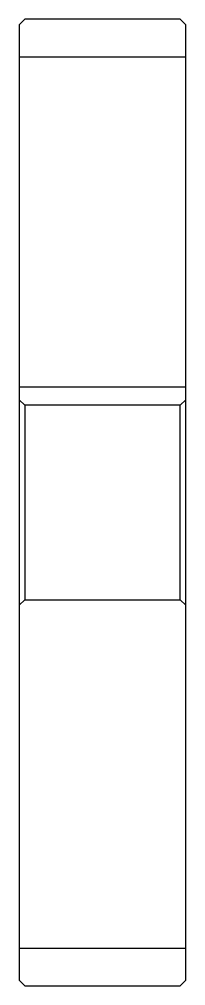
# Model space of a CAD drawing. Header units: metres. Extents: x 168 to 324, y 65 to 239.
# Drawn here: x 168.3 to 198.3, y 65.1 to 239.1 of the extents above; entities outside this region: 2.
import ezdxf

# ---------------------------------------------------------------- set-up
doc = ezdxf.new("R2010")
doc.units = ezdxf.units.M

msp = doc.modelspace()

# ---------------------------------------------------------------- linework, layer by layer
at = {"color": 4}
for p, q in [((168.269012, 232.308426), (198.269012, 232.308426)), ((168.269012, 172.858429), (198.269012, 172.858429)), ((198.269012, 170.558426), (197.269012, 169.558426)), ((168.269012, 133.558426), (169.269012, 134.558426)), ((198.269012, 133.558426), (197.269012, 134.558426)), ((168.269012, 71.808426), (198.269012, 71.808426))]:
    msp.add_line(p, q, dxfattribs=at)
for points in [[(168.269012, 133.558426), (168.269012, 66.058426), (169.269012, 65.058426), (197.269012, 65.058426), (198.269012, 66.058426), (198.269012, 238.058426), (197.269012, 239.058426), (169.269012, 239.058426), (168.269012, 238.058426), (168.269012, 133.558426)], [(311.665771, 168.828934), (311.665771, 172.858429), (301.665771, 172.858429), (301.665771, 168.828934)], [(168.269012, 170.558426), (169.269012, 169.558426), (169.269012, 134.558426), (197.269012, 134.558426), (197.269012, 169.558426), (169.269012, 169.558426)]]:
    msp.add_lwpolyline(points, dxfattribs=at)
msp.add_arc((306.665771, 152.058426), 17.5, 106.60154993, 73.39845007, dxfattribs=at)

doc.saveas('drawing.dxf')
